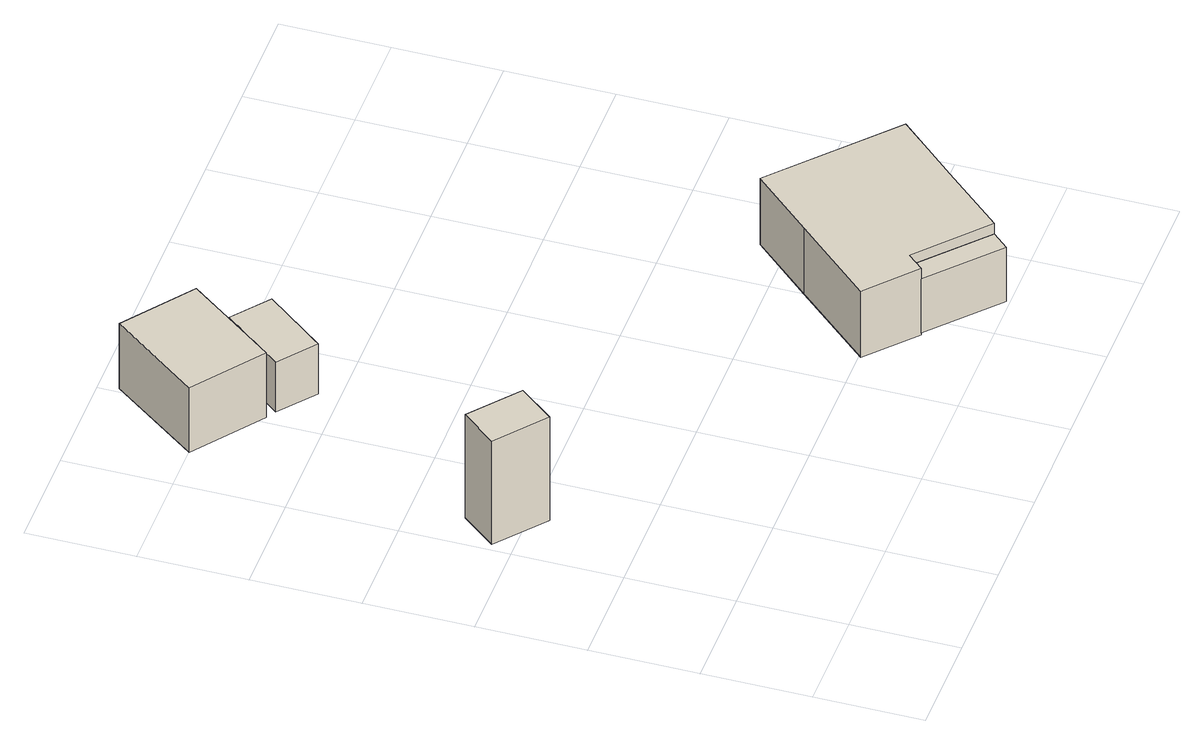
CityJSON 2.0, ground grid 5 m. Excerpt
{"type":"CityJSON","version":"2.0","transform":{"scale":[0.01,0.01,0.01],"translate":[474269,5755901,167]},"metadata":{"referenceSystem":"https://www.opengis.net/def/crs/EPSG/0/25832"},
"CityObjects":{
"building1":{"type":"Building","attributes":{"Gemeindeschluessel":"05711000","BezugspunktDach":"2000","function":"31001_9998","measuredHeight":5.71},"address":[{"country":"Germany"}],"geometry":[{"type":"Solid","lod":"1","boundaries":[[[[0,1,2,3]],[[4,5,6,7]],[[4,7,3,2]],[[5,4,2,1]],[[6,5,1,0]],[[7,6,0,3]]]]}]},
"building2":{"type":"Building","attributes":{"Gemeindeschluessel":"05711000","BezugspunktDach":"2000","function":"31001_1310","measuredHeight":4.19},"address":[{"country":"Germany"}],"geometry":[{"type":"Solid","lod":"1","boundaries":[[[[8,9,10,11]],[[12,13,14,15]],[[12,15,11,10]],[[13,12,10,9]],[[14,13,9,8]],[[15,14,8,11]]]]}]},
"building3":{"type":"Building","attributes":{"Gemeindeschluessel":"05711000","BezugspunktDach":"2000","function":"31001_9998","measuredHeight":2.74},"address":[{"country":"Germany"}],"geometry":[{"type":"Solid","lod":"1","boundaries":[[[[16,17,18,19]],[[20,21,22,23]],[[20,23,19,18]],[[21,20,18,17]],[[22,21,17,16]],[[23,22,16,19]]]]}]},
"building4":{"type":"Building","attributes":{"Gemeindeschluessel":"05711000","BezugspunktDach":"2000","function":"51009_1610","measuredHeight":2.99},"address":[{"country":"Germany"}],"geometry":[{"type":"Solid","lod":"1","boundaries":[[[[24,25,26,27]],[[28,29,30,31]],[[28,31,27,26]],[[29,28,26,25]],[[30,29,25,24]],[[31,30,24,27]]]]}]},
"building5":{"type":"Building","attributes":{"Gemeindeschluessel":"05711000","BezugspunktDach":"2000","function":"31001_1310","measuredHeight":4.7},"address":[{"country":"Germany"}],"geometry":[{"type":"Solid","lod":"1","boundaries":[[[[32,33,34,35,36,37,38,39]],[[40,41,42,43,44,45,46,47]],[[40,47,39,38]],[[41,40,38,37]],[[42,41,37,36]],[[43,42,36,35]],[[44,43,35,34]],[[45,44,34,33]],[[46,45,33,32]],[[47,46,32,39]]]]}]}
},
"vertices":[
[169,1759,585],[37,1598,585],[263,1414,585],[395,1575,585],[263,1414,14],[37,1598,14],[169,1759,14],[395,1575,14],
[505,3402,391],[197,2991,391],[515,2752,391],[824,3163,391],[515,2752,32],[197,2991,32],[505,3402,32],[824,3163,32],
[780,3003,309],[558,2725,309],[728,2590,309],[950,2868,309],[728,2590,35],[558,2725,35],[780,3003,35],[950,2868,35],
[1952,362,337],[1884,287,337],[2191,9,337],[2259,84,337],[2191,9,38],[1884,287,38],[1952,362,38],[2259,84,38],
[2764,641,394],[2238,1117,394],[1985,839,394],[1665,485,394],[1884,287,394],[1952,362,394],[2259,84,394],[2512,363,394],[2259,84,28],[1952,362,28],[1884,287,28],[1665,485,28],[1985,839,28],[2238,1117,28],[2764,641,28],[2512,363,28]
]}
